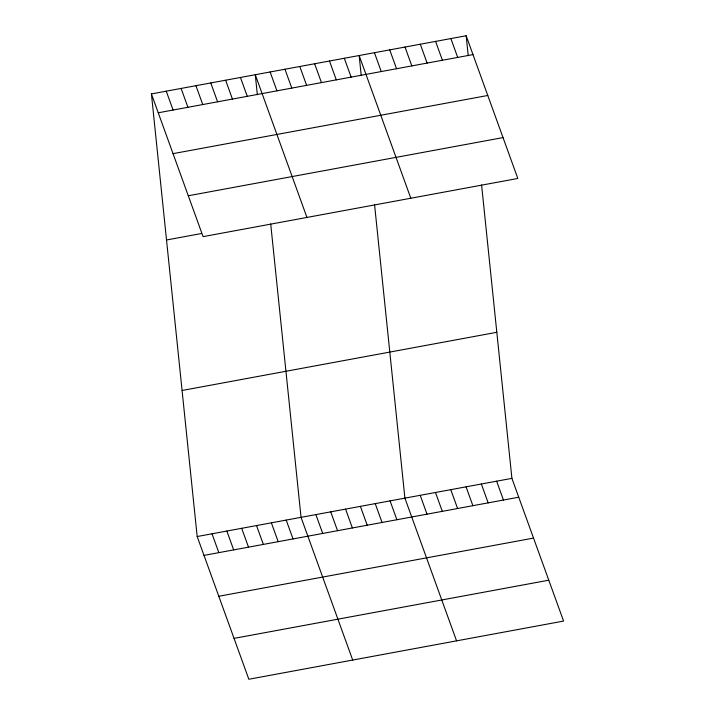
<?xml version="1.0" encoding="UTF-8"?>
<svg xmlns="http://www.w3.org/2000/svg" width="715" height="715" viewBox="0 0 715 715"><rect width="100%" height="100%" fill="white"/><g stroke="black" fill="none" stroke-linecap="round" stroke-linejoin="round"><path stroke-width="1.07" d="M151.419 93.924L466.162 35.75L517.821 178.464L203.087 236.638L151.419 93.924L197.179 536.536L248.838 679.25L563.581 621.076L511.913 478.362L481.588 184.944M158.247 112.782L472.981 54.599M173.039 153.654L487.782 95.479M188.286 195.767L503.029 137.593M166.524 239.99L201.496 233.519M182.075 390.479L496.818 332.296M197.179 536.536L511.913 478.362M203.998 555.385L518.741 497.211M218.799 596.265L533.542 538.091M234.046 638.379L548.78 580.196M450.87 38.574L457.698 57.423M435.587 41.399L442.406 60.257M420.295 44.223L427.123 63.081M405.012 47.056L411.831 65.905M389.72 49.88L396.548 68.729M374.437 52.704L381.265 71.554M410.812 198.243L359.153 55.529L361.209 75.45M344.308 58.273L351.137 77.122M496.63 481.186L503.458 500.035M329.472 61.016L336.3 79.865M481.338 484.01L488.166 502.868M314.636 63.76L321.464 82.609M466.055 486.835L472.883 505.693M299.8 66.504L306.619 85.353M450.772 489.668L457.591 508.517M284.963 69.239L291.783 88.097M435.48 492.492L442.308 511.341M270.127 71.983L276.946 90.841M420.197 495.316L427.016 514.165M306.95 217.44L255.282 74.726L257.346 94.648M456.563 640.855L404.905 498.141L374.571 204.722M240.446 77.47L247.274 96.319M390.068 500.884L396.897 519.734M225.609 80.214L232.438 99.063M375.232 503.628L382.051 522.477M210.773 82.958L217.592 101.807M360.396 506.372L367.215 525.221M195.937 85.702L202.756 104.551M345.56 509.116L352.379 527.965M181.101 88.437L187.92 107.295M330.714 511.851L337.543 530.709M166.255 91.18L173.084 110.039M315.878 514.594L322.706 533.453M352.701 660.052L301.042 517.338L270.708 223.929M286.206 520.082L293.025 538.931M271.369 522.826L278.189 541.675M256.533 525.57L263.352 544.419M241.688 528.313L248.516 547.163M226.852 531.048L233.68 549.907M212.015 533.792L218.844 552.65M466.162 35.75L468.218 55.672"/></g></svg>
